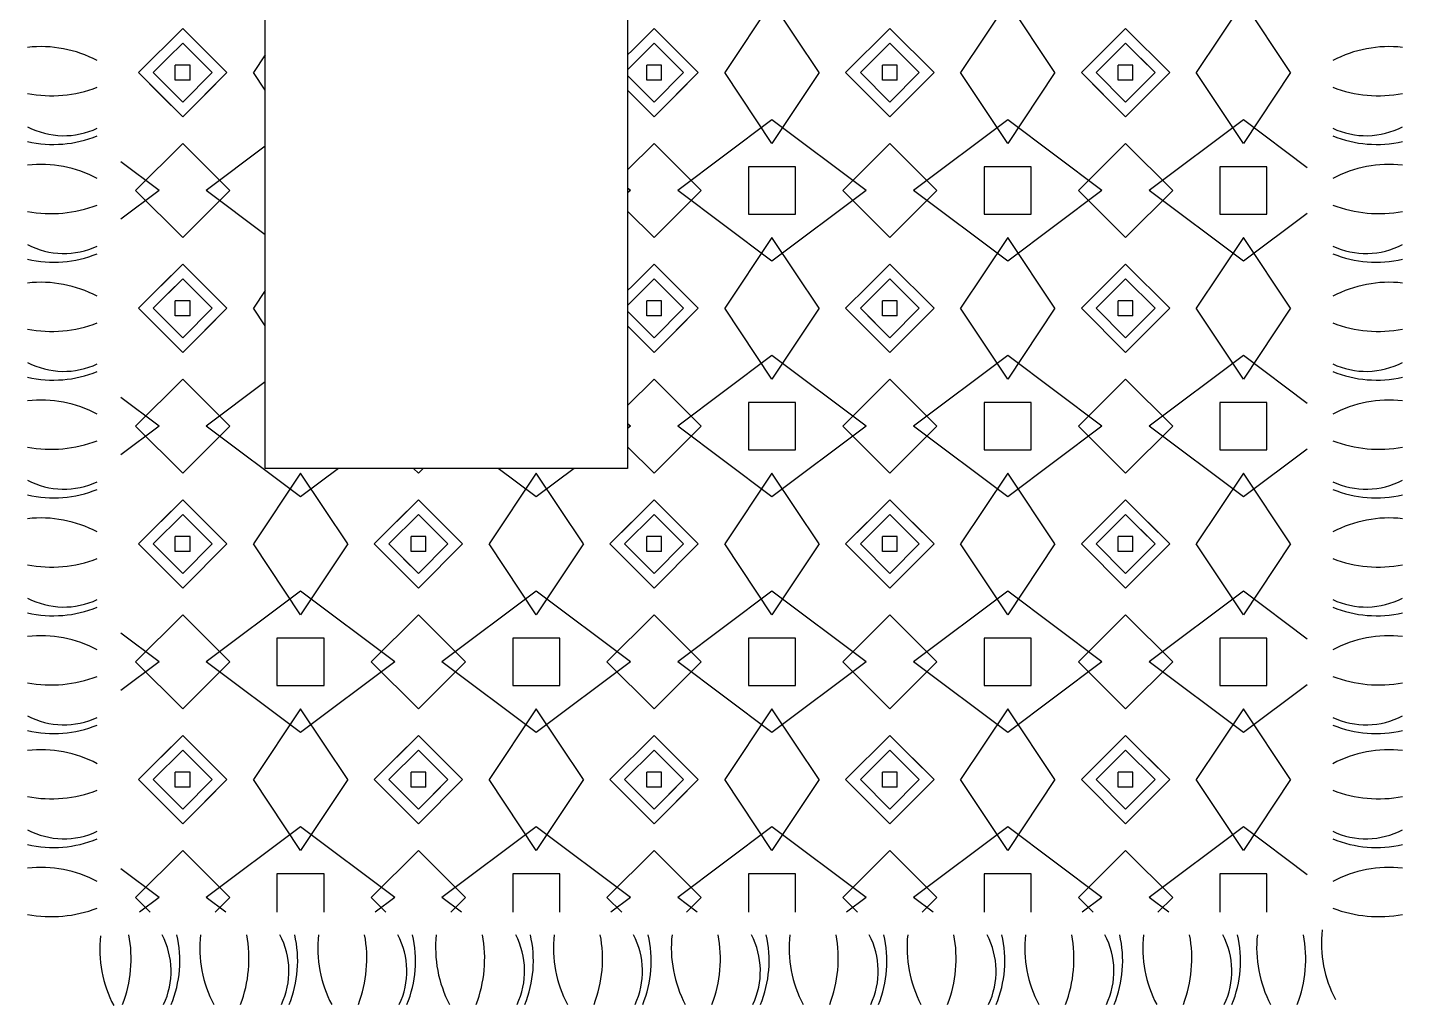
# Model space of a CAD drawing. Header units: inches. Extents: x 10.2 to 52.7, y 13.8 to 38.6.
# Drawn here: x 43.984 to 45.384, y 30.616 to 31.612 of the extents above; entities that cross this region are included whole.
import ezdxf

# ---------------------------------------------------------------- set-up
doc = ezdxf.new("R2010")
doc.units = ezdxf.units.IN
doc.header["$MEASUREMENT"] = 0
doc.layers.add('02', color=2, linetype='Continuous')

msp = doc.modelspace()

# ---------------------------------------------------------------- linework, layer by layer
at = {"layer": '02'}
for p, q in [((44.7419, 31.6383), (44.6939, 31.5663)), ((44.7899, 31.5663), (44.7419, 31.6383)), ((44.7899, 31.5663), (44.7419, 31.6383)), ((44.9819, 31.6383), (44.9339, 31.5663)), ((44.9819, 31.6383), (44.9339, 31.5663)), ((45.0299, 31.5663), (44.9819, 31.6383)), ((45.2219, 31.6383), (45.1739, 31.5663)), ((45.2219, 31.6383), (45.1739, 31.5663)), ((45.2699, 31.5663), (45.2219, 31.6383)), ((44.1419, 31.6113), (44.0969, 31.5663)), ((44.1419, 31.6113), (44.0969, 31.5663)), ((44.1869, 31.5663), (44.1419, 31.6113)), ((44.1869, 31.5663), (44.1419, 31.6113)), ((44.6219, 31.6113), (44.5994, 31.5888)), ((44.6219, 31.6113), (44.5994, 31.5888)), ((44.6669, 31.5663), (44.6219, 31.6113)), ((44.6669, 31.5663), (44.6219, 31.6113)), ((44.8619, 31.6113), (44.8169, 31.5663)), ((44.8619, 31.6113), (44.8169, 31.5663)), ((44.9069, 31.5663), (44.8619, 31.6113)), ((44.8844, 31.5888), (44.8619, 31.6113)), ((45.1019, 31.6113), (45.0569, 31.5663)), ((45.1019, 31.6113), (45.0569, 31.5663)), ((45.1469, 31.5663), (45.1019, 31.6113)), ((45.1469, 31.5663), (45.1019, 31.6113)), ((44.1419, 31.5963), (44.1269, 31.5813)), ((44.1719, 31.5663), (44.1419, 31.5963)), ((44.1719, 31.5663), (44.1419, 31.5963)), ((44.2259, 31.5843), (44.2139, 31.5663)), ((44.2259, 31.5843), (44.2139, 31.5663)), ((44.5994, 31.5888), (44.5949, 31.5843)), ((44.5994, 31.5888), (44.5949, 31.5843)), ((44.6219, 31.5963), (44.6069, 31.5813)), ((44.6219, 31.5963), (44.6069, 31.5813)), ((44.6519, 31.5663), (44.6219, 31.5963)), ((44.6519, 31.5663), (44.6219, 31.5963)), ((44.8619, 31.5963), (44.8319, 31.5663)), ((44.8619, 31.5963), (44.8469, 31.5813)), ((44.8919, 31.5663), (44.8619, 31.5963)), ((45.1019, 31.5963), (45.0719, 31.5663)), ((45.1019, 31.5963), (45.0869, 31.5813)), ((45.1319, 31.5663), (45.1019, 31.5963)), ((44.1269, 31.5813), (44.1119, 31.5663)), ((44.1269, 31.5813), (44.1119, 31.5663)), ((44.1494, 31.5738), (44.1344, 31.5738)), ((44.1344, 31.5588), (44.1344, 31.5738)), ((44.1494, 31.5588), (44.1494, 31.5738)), ((44.6069, 31.5813), (44.5949, 31.5693)), ((44.6144, 31.5588), (44.6144, 31.5738)), ((44.6294, 31.5738), (44.6144, 31.5738)), ((44.6294, 31.5588), (44.6294, 31.5738)), ((44.8469, 31.5813), (44.8319, 31.5663)), ((44.8694, 31.5738), (44.8544, 31.5738)), ((44.8544, 31.5588), (44.8544, 31.5738)), ((44.8694, 31.5588), (44.8694, 31.5738)), ((45.0869, 31.5813), (45.0719, 31.5663)), ((45.1094, 31.5738), (45.0944, 31.5738)), ((45.0944, 31.5588), (45.0944, 31.5738)), ((45.1094, 31.5588), (45.1094, 31.5738)), ((45.1319, 31.5663), (45.1169, 31.5813)), ((44.1419, 31.5213), (44.0969, 31.5663)), ((44.1194, 31.5438), (44.0969, 31.5663)), ((44.1419, 31.5363), (44.1119, 31.5663)), ((44.1419, 31.5363), (44.1119, 31.5663)), ((44.1494, 31.5588), (44.1344, 31.5588)), ((44.1719, 31.5663), (44.1419, 31.5363)), ((44.1869, 31.5663), (44.1419, 31.5213)), ((44.1869, 31.5663), (44.1644, 31.5438)), ((44.2259, 31.5483), (44.2139, 31.5663)), ((44.2259, 31.5483), (44.2139, 31.5663)), ((44.6069, 31.5513), (44.5949, 31.5633)), ((44.6294, 31.5588), (44.6144, 31.5588)), ((44.6519, 31.5663), (44.6219, 31.5363)), ((44.6519, 31.5663), (44.6219, 31.5363)), ((44.6669, 31.5663), (44.6219, 31.5213)), ((44.6669, 31.5663), (44.6444, 31.5438)), ((44.7419, 31.4943), (44.6939, 31.5663)), ((44.7899, 31.5663), (44.7419, 31.4943)), ((44.7899, 31.5663), (44.7419, 31.4943)), ((44.8394, 31.5438), (44.8169, 31.5663)), ((44.8619, 31.5213), (44.8169, 31.5663)), ((44.8619, 31.5363), (44.8319, 31.5663)), ((44.8619, 31.5363), (44.8319, 31.5663)), ((44.8694, 31.5588), (44.8544, 31.5588)), ((44.8919, 31.5663), (44.8619, 31.5363)), ((44.8919, 31.5663), (44.8619, 31.5363)), ((44.9069, 31.5663), (44.8619, 31.5213)), ((44.9069, 31.5663), (44.8844, 31.5438)), ((44.9819, 31.4943), (44.9339, 31.5663)), ((45.0299, 31.5663), (44.9819, 31.4943)), ((45.0299, 31.5663), (44.9819, 31.4943)), ((45.0794, 31.5438), (45.0569, 31.5663)), ((45.1019, 31.5213), (45.0569, 31.5663)), ((45.1019, 31.5363), (45.0719, 31.5663)), ((45.1094, 31.5588), (45.0944, 31.5588)), ((45.1319, 31.5663), (45.1019, 31.5363)), ((45.1469, 31.5663), (45.1019, 31.5213)), ((45.1319, 31.5663), (45.1019, 31.5363)), ((45.1469, 31.5663), (45.1244, 31.5438)), ((45.2219, 31.4943), (45.1739, 31.5663)), ((45.2219, 31.4943), (45.1739, 31.5663)), ((45.2699, 31.5663), (45.2219, 31.4943)), ((45.2699, 31.5663), (45.2219, 31.4943)), ((44.1419, 31.5213), (44.1194, 31.5438)), ((44.1644, 31.5438), (44.1419, 31.5213)), ((44.5994, 31.5438), (44.5949, 31.5483)), ((44.5994, 31.5438), (44.5949, 31.5483)), ((44.6219, 31.5213), (44.5994, 31.5438)), ((44.6219, 31.5213), (44.5994, 31.5438)), ((44.6219, 31.5363), (44.6069, 31.5513)), ((44.6219, 31.5363), (44.6069, 31.5513)), ((44.6444, 31.5438), (44.6219, 31.5213)), ((44.8619, 31.5213), (44.8394, 31.5438)), ((45.1019, 31.5213), (45.0794, 31.5438)), ((45.1244, 31.5438), (45.1019, 31.5213)), ((44.7419, 31.5183), (44.6459, 31.4463)), ((44.8379, 31.4463), (44.7419, 31.5183)), ((44.8379, 31.4463), (44.7419, 31.5183)), ((44.9819, 31.5183), (44.8859, 31.4463)), ((44.9819, 31.5183), (44.8859, 31.4463)), ((45.0779, 31.4463), (44.9819, 31.5183)), ((45.0779, 31.4463), (44.9819, 31.5183)), ((45.2219, 31.5183), (45.1259, 31.4463)), ((45.2219, 31.5183), (45.1259, 31.4463)), ((45.2869, 31.4695), (45.2219, 31.5183)), ((45.2869, 31.4695), (45.2219, 31.5183)), ((44.1419, 31.4943), (44.0939, 31.4463)), ((44.1899, 31.4463), (44.1419, 31.4943)), ((44.2259, 31.4913), (44.1659, 31.4463)), ((44.2259, 31.4913), (44.1659, 31.4463)), ((44.6219, 31.4943), (44.5949, 31.4673)), ((44.6699, 31.4463), (44.6219, 31.4943)), ((44.6699, 31.4463), (44.6219, 31.4943)), ((44.8619, 31.4943), (44.8139, 31.4463)), ((44.8619, 31.4943), (44.8139, 31.4463)), ((44.9099, 31.4463), (44.8619, 31.4943)), ((44.9099, 31.4463), (44.8619, 31.4943)), ((45.1019, 31.4943), (45.0539, 31.4463)), ((45.1499, 31.4463), (45.1019, 31.4943)), ((45.1499, 31.4463), (45.1019, 31.4943)), ((44.1179, 31.4463), (44.0789, 31.4755)), ((44.7179, 31.4703), (44.7179, 31.4223)), ((44.7659, 31.4703), (44.7179, 31.4703)), ((44.7659, 31.4223), (44.7659, 31.4703)), ((45.0059, 31.4703), (44.9579, 31.4703)), ((44.9579, 31.4703), (44.9579, 31.4223)), ((45.0059, 31.4223), (45.0059, 31.4703)), ((45.2459, 31.4703), (45.1979, 31.4703)), ((45.1979, 31.4703), (45.1979, 31.4223)), ((45.2459, 31.4223), (45.2459, 31.4703)), ((44.1179, 31.4463), (44.0789, 31.417)), ((44.1179, 31.4463), (44.0789, 31.417)), ((44.1179, 31.4463), (44.0789, 31.417)), ((44.1419, 31.3983), (44.0939, 31.4463)), ((44.1419, 31.3983), (44.0939, 31.4463)), ((44.1899, 31.4463), (44.1419, 31.3983)), ((44.2259, 31.4013), (44.1659, 31.4463)), ((44.2259, 31.4013), (44.1659, 31.4463)), ((44.2259, 31.4013), (44.1659, 31.4463)), ((44.2259, 31.4013), (44.1659, 31.4463)), ((44.5979, 31.4463), (44.5949, 31.4485)), ((44.5979, 31.4463), (44.5949, 31.444)), ((44.5979, 31.4463), (44.5949, 31.444)), ((44.5979, 31.4463), (44.5949, 31.444)), ((44.6699, 31.4463), (44.6219, 31.3983)), ((44.6699, 31.4463), (44.6219, 31.3983)), ((44.7419, 31.3743), (44.6459, 31.4463)), ((44.8379, 31.4463), (44.7419, 31.3743)), ((44.8619, 31.3983), (44.8139, 31.4463)), ((44.8619, 31.3983), (44.8139, 31.4463)), ((44.9099, 31.4463), (44.8619, 31.3983)), ((44.9099, 31.4463), (44.8619, 31.3983)), ((44.9819, 31.3743), (44.8859, 31.4463)), ((44.9819, 31.3743), (44.8859, 31.4463)), ((45.0779, 31.4463), (44.9819, 31.3743)), ((45.1019, 31.3983), (45.0539, 31.4463)), ((45.1019, 31.3983), (45.0539, 31.4463)), ((45.1499, 31.4463), (45.1019, 31.3983)), ((45.2219, 31.3743), (45.1259, 31.4463)), ((44.6219, 31.3983), (44.5949, 31.4253)), ((44.6219, 31.3983), (44.5949, 31.4253)), ((44.7179, 31.4223), (44.7659, 31.4223)), ((44.9579, 31.4223), (45.0059, 31.4223)), ((45.1979, 31.4223), (45.2459, 31.4223)), ((45.2869, 31.423), (45.2219, 31.3743)), ((45.2869, 31.423), (45.2219, 31.3743)), ((45.2869, 31.423), (45.2219, 31.3743)), ((44.7419, 31.3983), (44.6939, 31.3263)), ((44.7419, 31.3983), (44.6939, 31.3263)), ((44.7899, 31.3263), (44.7419, 31.3983)), ((44.7899, 31.3263), (44.7419, 31.3983)), ((44.9819, 31.3983), (44.9339, 31.3263)), ((44.9819, 31.3983), (44.9339, 31.3263)), ((45.0299, 31.3263), (44.9819, 31.3983)), ((45.0299, 31.3263), (44.9819, 31.3983)), ((45.2219, 31.3983), (45.1739, 31.3263)), ((45.2219, 31.3983), (45.1739, 31.3263)), ((45.2699, 31.3263), (45.2219, 31.3983)), ((44.1419, 31.3713), (44.0969, 31.3263)), ((44.1419, 31.3713), (44.1194, 31.3488)), ((44.1869, 31.3263), (44.1419, 31.3713)), ((44.1869, 31.3263), (44.1419, 31.3713)), ((44.6219, 31.3713), (44.5994, 31.3488)), ((44.6219, 31.3713), (44.5994, 31.3488)), ((44.6669, 31.3263), (44.6219, 31.3713)), ((44.6669, 31.3263), (44.6219, 31.3713)), ((44.8619, 31.3713), (44.8394, 31.3488)), ((44.9069, 31.3263), (44.8619, 31.3713)), ((44.9069, 31.3263), (44.8619, 31.3713)), ((45.1019, 31.3713), (45.0569, 31.3263)), ((45.1019, 31.3713), (45.0794, 31.3488)), ((45.1469, 31.3263), (45.1019, 31.3713)), ((45.1469, 31.3263), (45.1019, 31.3713)), ((44.1194, 31.3488), (44.0969, 31.3263)), ((44.1419, 31.3563), (44.1119, 31.3263)), ((44.1419, 31.3563), (44.1269, 31.3413)), ((44.1719, 31.3263), (44.1419, 31.3563)), ((44.1719, 31.3263), (44.1419, 31.3563)), ((44.5994, 31.3488), (44.5949, 31.3443)), ((44.5994, 31.3488), (44.5949, 31.3443)), ((44.6219, 31.3563), (44.6069, 31.3413)), ((44.6219, 31.3563), (44.6069, 31.3413)), ((44.6519, 31.3263), (44.6219, 31.3563)), ((44.8394, 31.3488), (44.8169, 31.3263)), ((44.8394, 31.3488), (44.8169, 31.3263)), ((44.8619, 31.3563), (44.8319, 31.3263)), ((44.8619, 31.3563), (44.8469, 31.3413)), ((44.8919, 31.3263), (44.8619, 31.3563)), ((44.8919, 31.3263), (44.8619, 31.3563)), ((45.0794, 31.3488), (45.0569, 31.3263)), ((45.1019, 31.3563), (45.0719, 31.3263)), ((45.1019, 31.3563), (45.0869, 31.3413)), ((45.1319, 31.3263), (45.1019, 31.3563)), ((45.1319, 31.3263), (45.1019, 31.3563)), ((44.1269, 31.3413), (44.1119, 31.3263)), ((44.1494, 31.3338), (44.1344, 31.3338)), ((44.1344, 31.3188), (44.1344, 31.3338)), ((44.1494, 31.3188), (44.1494, 31.3338)), ((44.2259, 31.3443), (44.2139, 31.3263)), ((44.2259, 31.3443), (44.2139, 31.3263)), ((44.6069, 31.3413), (44.5949, 31.3293)), ((44.6069, 31.3413), (44.5949, 31.3293)), ((44.6144, 31.3188), (44.6144, 31.3338)), ((44.6294, 31.3338), (44.6144, 31.3338)), ((44.6294, 31.3188), (44.6294, 31.3338)), ((44.6519, 31.3263), (44.6369, 31.3413)), ((44.8544, 31.3188), (44.8544, 31.3338)), ((44.8694, 31.3338), (44.8544, 31.3338)), ((44.8694, 31.3188), (44.8694, 31.3338)), ((45.0869, 31.3413), (45.0719, 31.3263)), ((45.1094, 31.3338), (45.0944, 31.3338)), ((45.0944, 31.3188), (45.0944, 31.3338)), ((45.1094, 31.3188), (45.1094, 31.3338)), ((44.1419, 31.2813), (44.0969, 31.3263)), ((44.1419, 31.2813), (44.0969, 31.3263)), ((44.1419, 31.2963), (44.1119, 31.3263)), ((44.1419, 31.2963), (44.1119, 31.3263)), ((44.1494, 31.3188), (44.1344, 31.3188)), ((44.1719, 31.3263), (44.1419, 31.2963)), ((44.1869, 31.3263), (44.1419, 31.2813)), ((44.1719, 31.3263), (44.1419, 31.2963)), ((44.1869, 31.3263), (44.1644, 31.3038)), ((44.2259, 31.3083), (44.2139, 31.3263)), ((44.2259, 31.3083), (44.2139, 31.3263)), ((44.6069, 31.3113), (44.5949, 31.3233)), ((44.6069, 31.3113), (44.5949, 31.3233)), ((44.6294, 31.3188), (44.6144, 31.3188)), ((44.6519, 31.3263), (44.6219, 31.2963)), ((44.6519, 31.3263), (44.6219, 31.2963)), ((44.6669, 31.3263), (44.6219, 31.2813)), ((44.6669, 31.3263), (44.6444, 31.3038)), ((44.7419, 31.2543), (44.6939, 31.3263)), ((44.7419, 31.2543), (44.6939, 31.3263)), ((44.7899, 31.3263), (44.7419, 31.2543)), ((44.7899, 31.3263), (44.7419, 31.2543)), ((44.8619, 31.2813), (44.8169, 31.3263)), ((44.8619, 31.2813), (44.8169, 31.3263)), ((44.8619, 31.2963), (44.8319, 31.3263)), ((44.8469, 31.3113), (44.8319, 31.3263)), ((44.8694, 31.3188), (44.8544, 31.3188)), ((44.8919, 31.3263), (44.8619, 31.2963)), ((44.8919, 31.3263), (44.8619, 31.2963)), ((44.9069, 31.3263), (44.8619, 31.2813)), ((44.9069, 31.3263), (44.8844, 31.3038)), ((44.9819, 31.2543), (44.9339, 31.3263)), ((44.9819, 31.2543), (44.9339, 31.3263)), ((45.0299, 31.3263), (44.9819, 31.2543)), ((45.0299, 31.3263), (44.9819, 31.2543)), ((45.1019, 31.2813), (45.0569, 31.3263)), ((45.1019, 31.2813), (45.0569, 31.3263)), ((45.1019, 31.2963), (45.0719, 31.3263)), ((45.1019, 31.2963), (45.0719, 31.3263)), ((45.1094, 31.3188), (45.0944, 31.3188)), ((45.1319, 31.3263), (45.1019, 31.2963)), ((45.1319, 31.3263), (45.1019, 31.2963)), ((45.1469, 31.3263), (45.1019, 31.2813)), ((45.1469, 31.3263), (45.1244, 31.3038)), ((45.2219, 31.2543), (45.1739, 31.3263)), ((45.2219, 31.2543), (45.1739, 31.3263)), ((45.2699, 31.3263), (45.2219, 31.2543)), ((45.2699, 31.3263), (45.2219, 31.2543)), ((44.5994, 31.3038), (44.5949, 31.3083)), ((44.6219, 31.2963), (44.6069, 31.3113)), ((44.6219, 31.2963), (44.6069, 31.3113)), ((44.8619, 31.2963), (44.8469, 31.3113)), ((44.1644, 31.3038), (44.1419, 31.2813)), ((44.6219, 31.2813), (44.5994, 31.3038)), ((44.6219, 31.2813), (44.5994, 31.3038)), ((44.6444, 31.3038), (44.6219, 31.2813)), ((44.8844, 31.3038), (44.8619, 31.2813)), ((45.1244, 31.3038), (45.1019, 31.2813)), ((44.7419, 31.2783), (44.6459, 31.2063)), ((44.8379, 31.2063), (44.7419, 31.2783)), ((44.8379, 31.2063), (44.7419, 31.2783)), ((44.9819, 31.2783), (44.8859, 31.2063)), ((44.9819, 31.2783), (44.8859, 31.2063)), ((45.0779, 31.2063), (44.9819, 31.2783)), ((45.0779, 31.2063), (44.9819, 31.2783)), ((45.2219, 31.2783), (45.1259, 31.2063)), ((45.2869, 31.2295), (45.2219, 31.2783)), ((44.1419, 31.2543), (44.0939, 31.2063)), ((44.1419, 31.2543), (44.0939, 31.2063)), ((44.1899, 31.2063), (44.1419, 31.2543)), ((44.1899, 31.2063), (44.1419, 31.2543)), ((44.2259, 31.2513), (44.1659, 31.2063)), ((44.2259, 31.2513), (44.1659, 31.2063)), ((44.6219, 31.2543), (44.5949, 31.2273)), ((44.6219, 31.2543), (44.5949, 31.2273)), ((44.6699, 31.2063), (44.6219, 31.2543)), ((44.6699, 31.2063), (44.6219, 31.2543)), ((44.8619, 31.2543), (44.8139, 31.2063)), ((44.8619, 31.2543), (44.8139, 31.2063)), ((44.9099, 31.2063), (44.8619, 31.2543)), ((45.1019, 31.2543), (45.0539, 31.2063)), ((45.1019, 31.2543), (45.0539, 31.2063)), ((45.1499, 31.2063), (45.1019, 31.2543)), ((45.1499, 31.2063), (45.1019, 31.2543)), ((44.1179, 31.2063), (44.0789, 31.2355)), ((44.1179, 31.2063), (44.0789, 31.2355)), ((44.7179, 31.2303), (44.7179, 31.1823)), ((44.7659, 31.2303), (44.7179, 31.2303)), ((44.7659, 31.1823), (44.7659, 31.2303)), ((45.0059, 31.2303), (44.9579, 31.2303)), ((44.9579, 31.2303), (44.9579, 31.1823)), ((45.0059, 31.1823), (45.0059, 31.2303)), ((45.1979, 31.2303), (45.1979, 31.1823)), ((45.2459, 31.2303), (45.1979, 31.2303)), ((45.2459, 31.1823), (45.2459, 31.2303)), ((44.1179, 31.2063), (44.0789, 31.177)), ((44.1179, 31.2063), (44.0789, 31.177)), ((44.1419, 31.1583), (44.0939, 31.2063)), ((44.1419, 31.1583), (44.0939, 31.2063)), ((44.1899, 31.2063), (44.1419, 31.1583)), ((44.1899, 31.2063), (44.1419, 31.1583)), ((44.2619, 31.1343), (44.1659, 31.2063)), ((44.2619, 31.1343), (44.1659, 31.2063)), ((44.5979, 31.2063), (44.5949, 31.2085)), ((44.5979, 31.2063), (44.5949, 31.204)), ((44.5979, 31.2063), (44.5949, 31.204)), ((44.6699, 31.2063), (44.6219, 31.1583)), ((44.7419, 31.1343), (44.6459, 31.2063)), ((44.7419, 31.1343), (44.6459, 31.2063)), ((44.8379, 31.2063), (44.7419, 31.1343)), ((44.8619, 31.1583), (44.8139, 31.2063)), ((44.9099, 31.2063), (44.8619, 31.1583)), ((44.9099, 31.2063), (44.8619, 31.1583)), ((44.9819, 31.1343), (44.8859, 31.2063)), ((44.9819, 31.1343), (44.8859, 31.2063)), ((45.0779, 31.2063), (44.9819, 31.1343)), ((45.1019, 31.1583), (45.0539, 31.2063)), ((45.1019, 31.1583), (45.0539, 31.2063)), ((45.1499, 31.2063), (45.1019, 31.1583)), ((45.1499, 31.2063), (45.1019, 31.1583)), ((45.2219, 31.1343), (45.1259, 31.2063)), ((44.6219, 31.1583), (44.5949, 31.1853)), ((44.6219, 31.1583), (44.5949, 31.1853)), ((44.7179, 31.1823), (44.7659, 31.1823)), ((44.9579, 31.1823), (45.0059, 31.1823)), ((45.1979, 31.1823), (45.2459, 31.1823)), ((45.2869, 31.183), (45.2219, 31.1343)), ((45.2869, 31.183), (45.2219, 31.1343)), ((44.2619, 31.1583), (44.2139, 31.0863)), ((44.2619, 31.1583), (44.2139, 31.0863)), ((44.3006, 31.1633), (44.2619, 31.1343)), ((44.3006, 31.1633), (44.2619, 31.1343)), ((44.3099, 31.0863), (44.2619, 31.1583)), ((44.3819, 31.1583), (44.3769, 31.1633)), ((44.3819, 31.1583), (44.3769, 31.1633)), ((44.3869, 31.1633), (44.3819, 31.1583)), ((44.3869, 31.1633), (44.3819, 31.1583)), ((44.5019, 31.1583), (44.4539, 31.0863)), ((44.5019, 31.1343), (44.4632, 31.1633)), ((44.5019, 31.1343), (44.4632, 31.1633)), ((44.5406, 31.1633), (44.5019, 31.1343)), ((44.5499, 31.0863), (44.5019, 31.1583)), ((44.5499, 31.0863), (44.5019, 31.1583)), ((44.7419, 31.1583), (44.6939, 31.0863)), ((44.7419, 31.1583), (44.6939, 31.0863)), ((44.7899, 31.0863), (44.7419, 31.1583)), ((44.7899, 31.0863), (44.7419, 31.1583)), ((44.9819, 31.1583), (44.9339, 31.0863)), ((44.9819, 31.1583), (44.9339, 31.0863)), ((45.0299, 31.0863), (44.9819, 31.1583)), ((45.0299, 31.0863), (44.9819, 31.1583)), ((45.2219, 31.1583), (45.1739, 31.0863)), ((45.2219, 31.1583), (45.1739, 31.0863)), ((45.2699, 31.0863), (45.2219, 31.1583)), ((45.2699, 31.0863), (45.2219, 31.1583)), ((44.1419, 31.1313), (44.0969, 31.0863)), ((44.1419, 31.1313), (44.1194, 31.1088)), ((44.1869, 31.0863), (44.1419, 31.1313)), ((44.1644, 31.1088), (44.1419, 31.1313)), ((44.3819, 31.1313), (44.3369, 31.0863)), ((44.3819, 31.1313), (44.3594, 31.1088)), ((44.4269, 31.0863), (44.3819, 31.1313)), ((44.4044, 31.1088), (44.3819, 31.1313)), ((44.6219, 31.1313), (44.5769, 31.0863)), ((44.6219, 31.1313), (44.5994, 31.1088)), ((44.6669, 31.0863), (44.6219, 31.1313)), ((44.6444, 31.1088), (44.6219, 31.1313)), ((44.8619, 31.1313), (44.8169, 31.0863)), ((44.8619, 31.1313), (44.8394, 31.1088)), ((44.8844, 31.1088), (44.8619, 31.1313)), ((44.9069, 31.0863), (44.8619, 31.1313)), ((45.1019, 31.1313), (45.0569, 31.0863)), ((45.1019, 31.1313), (45.0794, 31.1088)), ((45.1244, 31.1088), (45.1019, 31.1313)), ((45.1469, 31.0863), (45.1019, 31.1313)), ((44.1194, 31.1088), (44.0969, 31.0863)), ((44.1419, 31.1163), (44.1119, 31.0863)), ((44.1419, 31.1163), (44.1119, 31.0863)), ((44.1719, 31.0863), (44.1419, 31.1163)), ((44.1869, 31.0863), (44.1644, 31.1088)), ((44.3594, 31.1088), (44.3369, 31.0863)), ((44.3819, 31.1163), (44.3519, 31.0863)), ((44.3819, 31.1163), (44.3519, 31.0863)), ((44.4119, 31.0863), (44.3819, 31.1163)), ((44.3969, 31.1013), (44.3819, 31.1163)), ((44.4269, 31.0863), (44.4044, 31.1088)), ((44.5994, 31.1088), (44.5769, 31.0863)), ((44.6219, 31.1163), (44.5919, 31.0863)), ((44.6219, 31.1163), (44.5919, 31.0863)), ((44.6519, 31.0863), (44.6219, 31.1163)), ((44.6369, 31.1013), (44.6219, 31.1163)), ((44.6669, 31.0863), (44.6444, 31.1088)), ((44.8394, 31.1088), (44.8169, 31.0863)), ((44.8619, 31.1163), (44.8319, 31.0863)), ((44.8619, 31.1163), (44.8319, 31.0863)), ((44.8919, 31.0863), (44.8619, 31.1163)), ((44.8769, 31.1013), (44.8619, 31.1163)), ((44.9069, 31.0863), (44.8844, 31.1088)), ((45.0794, 31.1088), (45.0569, 31.0863)), ((45.1019, 31.1163), (45.0719, 31.0863)), ((45.1319, 31.0863), (45.1019, 31.1163)), ((45.1169, 31.1013), (45.1019, 31.1163)), ((45.1469, 31.0863), (45.1244, 31.1088)), ((44.1719, 31.0863), (44.1569, 31.1013)), ((44.4119, 31.0863), (44.3969, 31.1013)), ((44.6519, 31.0863), (44.6369, 31.1013)), ((44.8919, 31.0863), (44.8769, 31.1013)), ((45.0869, 31.1013), (45.0719, 31.0863)), ((45.1319, 31.0863), (45.1169, 31.1013)), ((44.1419, 31.0413), (44.0969, 31.0863)), ((44.1419, 31.0413), (44.0969, 31.0863)), ((44.1419, 31.0563), (44.1119, 31.0863)), ((44.1494, 31.0938), (44.1344, 31.0938)), ((44.1344, 31.0788), (44.1344, 31.0938)), ((44.1719, 31.0863), (44.1419, 31.0563)), ((44.1869, 31.0863), (44.1419, 31.0413)), ((44.1869, 31.0863), (44.1419, 31.0413)), ((44.1494, 31.0788), (44.1494, 31.0938)), ((44.2619, 31.0143), (44.2139, 31.0863)), ((44.2619, 31.0143), (44.2139, 31.0863)), ((44.3099, 31.0863), (44.2619, 31.0143)), ((44.3099, 31.0863), (44.2619, 31.0143)), ((44.3819, 31.0413), (44.3369, 31.0863)), ((44.3819, 31.0413), (44.3369, 31.0863)), ((44.3819, 31.0563), (44.3519, 31.0863)), ((44.3894, 31.0938), (44.3744, 31.0938)), ((44.3744, 31.0788), (44.3744, 31.0938)), ((44.4119, 31.0863), (44.3819, 31.0563)), ((44.4269, 31.0863), (44.3819, 31.0413)), ((44.4119, 31.0863), (44.3819, 31.0563)), ((44.4269, 31.0863), (44.3819, 31.0413)), ((44.3894, 31.0788), (44.3894, 31.0938)), ((44.5019, 31.0143), (44.4539, 31.0863)), ((44.5019, 31.0143), (44.4539, 31.0863)), ((44.5499, 31.0863), (44.5019, 31.0143)), ((44.5499, 31.0863), (44.5019, 31.0143)), ((44.6219, 31.0413), (44.5769, 31.0863)), ((44.6219, 31.0413), (44.5769, 31.0863)), ((44.6219, 31.0563), (44.5919, 31.0863)), ((44.6219, 31.0563), (44.5919, 31.0863)), ((44.6294, 31.0938), (44.6144, 31.0938)), ((44.6144, 31.0788), (44.6144, 31.0938)), ((44.6519, 31.0863), (44.6219, 31.0563)), ((44.6669, 31.0863), (44.6219, 31.0413)), ((44.6519, 31.0863), (44.6219, 31.0563)), ((44.6669, 31.0863), (44.6219, 31.0413)), ((44.6294, 31.0788), (44.6294, 31.0938)), ((44.7419, 31.0143), (44.6939, 31.0863)), ((44.7419, 31.0143), (44.6939, 31.0863)), ((44.7899, 31.0863), (44.7419, 31.0143)), ((44.7899, 31.0863), (44.7419, 31.0143)), ((44.8619, 31.0413), (44.8169, 31.0863)), ((44.8619, 31.0413), (44.8169, 31.0863)), ((44.8619, 31.0563), (44.8319, 31.0863)), ((44.8619, 31.0563), (44.8319, 31.0863)), ((44.8544, 31.0788), (44.8544, 31.0938)), ((44.8694, 31.0938), (44.8544, 31.0938)), ((44.8919, 31.0863), (44.8619, 31.0563)), ((44.9069, 31.0863), (44.8619, 31.0413)), ((44.9069, 31.0863), (44.8619, 31.0413)), ((44.8694, 31.0788), (44.8694, 31.0938)), ((44.9819, 31.0143), (44.9339, 31.0863)), ((44.9819, 31.0143), (44.9339, 31.0863)), ((45.0299, 31.0863), (44.9819, 31.0143)), ((45.0299, 31.0863), (44.9819, 31.0143)), ((45.1019, 31.0413), (45.0569, 31.0863)), ((45.1019, 31.0563), (45.0719, 31.0863)), ((45.1019, 31.0563), (45.0719, 31.0863)), ((45.0944, 31.0788), (45.0944, 31.0938)), ((45.1094, 31.0938), (45.0944, 31.0938)), ((45.1469, 31.0863), (45.1019, 31.0413)), ((45.1319, 31.0863), (45.1019, 31.0563)), ((45.1469, 31.0863), (45.1019, 31.0413)), ((45.1094, 31.0788), (45.1094, 31.0938)), ((45.2219, 31.0143), (45.1739, 31.0863)), ((45.2219, 31.0143), (45.1739, 31.0863)), ((45.2699, 31.0863), (45.2219, 31.0143)), ((45.2699, 31.0863), (45.2219, 31.0143)), ((44.1494, 31.0788), (44.1344, 31.0788)), ((44.1569, 31.0713), (44.1419, 31.0563)), ((44.3819, 31.0563), (44.3669, 31.0713)), ((44.3894, 31.0788), (44.3744, 31.0788)), ((44.6294, 31.0788), (44.6144, 31.0788)), ((44.8694, 31.0788), (44.8544, 31.0788)), ((44.8769, 31.0713), (44.8619, 31.0563)), ((45.1094, 31.0788), (45.0944, 31.0788)), ((45.1019, 31.0413), (45.0794, 31.0638)), ((44.2619, 31.0383), (44.1659, 30.9663)), ((44.3579, 30.9663), (44.2619, 31.0383)), ((44.3579, 30.9663), (44.2619, 31.0383)), ((44.5019, 31.0383), (44.4059, 30.9663)), ((44.5979, 30.9663), (44.5019, 31.0383)), ((44.5979, 30.9663), (44.5019, 31.0383)), ((44.7419, 31.0383), (44.6459, 30.9663)), ((44.7419, 31.0383), (44.6459, 30.9663)), ((44.8379, 30.9663), (44.7419, 31.0383)), ((44.8379, 30.9663), (44.7419, 31.0383)), ((44.9819, 31.0383), (44.8859, 30.9663)), ((44.9819, 31.0383), (44.8859, 30.9663)), ((45.0779, 30.9663), (44.9819, 31.0383)), ((45.0779, 30.9663), (44.9819, 31.0383)), ((45.2219, 31.0383), (45.1259, 30.9663)), ((45.2869, 30.9895), (45.2219, 31.0383)), ((45.2869, 30.9895), (45.2219, 31.0383)), ((44.1419, 31.0143), (44.0939, 30.9663)), ((44.1419, 31.0143), (44.0939, 30.9663)), ((44.1899, 30.9663), (44.1419, 31.0143)), ((44.1899, 30.9663), (44.1419, 31.0143)), ((44.3819, 31.0143), (44.3339, 30.9663)), ((44.3819, 31.0143), (44.3339, 30.9663)), ((44.4299, 30.9663), (44.3819, 31.0143)), ((44.4299, 30.9663), (44.3819, 31.0143)), ((44.6219, 31.0143), (44.5739, 30.9663)), ((44.6699, 30.9663), (44.6219, 31.0143)), ((44.6699, 30.9663), (44.6219, 31.0143)), ((44.8619, 31.0143), (44.8139, 30.9663)), ((44.9099, 30.9663), (44.8619, 31.0143)), ((44.9099, 30.9663), (44.8619, 31.0143)), ((45.1019, 31.0143), (45.0539, 30.9663)), ((45.1499, 30.9663), (45.1019, 31.0143)), ((45.1499, 30.9663), (45.1019, 31.0143)), ((44.1179, 30.9663), (44.0789, 30.9955)), ((44.2859, 30.9903), (44.2379, 30.9903)), ((44.2379, 30.9903), (44.2379, 30.9423)), ((44.2859, 30.9423), (44.2859, 30.9903)), ((44.5259, 30.9903), (44.4779, 30.9903)), ((44.4779, 30.9903), (44.4779, 30.9423)), ((44.5259, 30.9423), (44.5259, 30.9903)), ((44.7659, 30.9903), (44.7179, 30.9903)), ((44.7179, 30.9903), (44.7179, 30.9423)), ((44.7659, 30.9423), (44.7659, 30.9903)), ((45.0059, 30.9903), (44.9579, 30.9903)), ((44.9579, 30.9903), (44.9579, 30.9423)), ((45.0059, 30.9423), (45.0059, 30.9903)), ((45.1979, 30.9903), (45.1979, 30.9423)), ((45.2459, 30.9903), (45.1979, 30.9903)), ((45.2459, 30.9423), (45.2459, 30.9903)), ((44.1179, 30.9663), (44.0789, 30.937)), ((44.1179, 30.9663), (44.0789, 30.937)), ((44.1419, 30.9183), (44.0939, 30.9663)), ((44.1419, 30.9183), (44.0939, 30.9663)), ((44.1899, 30.9663), (44.1419, 30.9183)), ((44.1899, 30.9663), (44.1419, 30.9183)), ((44.2619, 30.8943), (44.1659, 30.9663)), ((44.2619, 30.8943), (44.1659, 30.9663)), ((44.3579, 30.9663), (44.2619, 30.8943)), ((44.3579, 30.9663), (44.2619, 30.8943)), ((44.3819, 30.9183), (44.3339, 30.9663)), ((44.4299, 30.9663), (44.3819, 30.9183)), ((44.4299, 30.9663), (44.3819, 30.9183)), ((44.5019, 30.8943), (44.4059, 30.9663)), ((44.5019, 30.8943), (44.4059, 30.9663)), ((44.5979, 30.9663), (44.5019, 30.8943)), ((44.6219, 30.9183), (44.5739, 30.9663)), ((44.6219, 30.9183), (44.5739, 30.9663)), ((44.6699, 30.9663), (44.6219, 30.9183)), ((44.6699, 30.9663), (44.6219, 30.9183)), ((44.7419, 30.8943), (44.6459, 30.9663)), ((44.8379, 30.9663), (44.7419, 30.8943)), ((44.8379, 30.9663), (44.7419, 30.8943)), ((44.8619, 30.9183), (44.8139, 30.9663)), ((44.8619, 30.9183), (44.8139, 30.9663)), ((44.9099, 30.9663), (44.8619, 30.9183)), ((44.9099, 30.9663), (44.8619, 30.9183)), ((44.9819, 30.8943), (44.8859, 30.9663)), ((44.9819, 30.8943), (44.8859, 30.9663)), ((45.0779, 30.9663), (44.9819, 30.8943)), ((45.1019, 30.9183), (45.0539, 30.9663)), ((45.1019, 30.9183), (45.0539, 30.9663)), ((45.1499, 30.9663), (45.1019, 30.9183)), ((45.2219, 30.8943), (45.1259, 30.9663)), ((44.2379, 30.9423), (44.2859, 30.9423)), ((44.4779, 30.9423), (44.5259, 30.9423)), ((44.7179, 30.9423), (44.7659, 30.9423)), ((44.9579, 30.9423), (45.0059, 30.9423)), ((45.1979, 30.9423), (45.2459, 30.9423)), ((45.2869, 30.943), (45.2219, 30.8943)), ((45.2869, 30.943), (45.2219, 30.8943)), ((44.2619, 30.9183), (44.2139, 30.8463)), ((44.2619, 30.9183), (44.2139, 30.8463)), ((44.3099, 30.8463), (44.2619, 30.9183)), ((44.3099, 30.8463), (44.2619, 30.9183)), ((44.5019, 30.9183), (44.4539, 30.8463)), ((44.5499, 30.8463), (44.5019, 30.9183)), ((44.5499, 30.8463), (44.5019, 30.9183)), ((44.7419, 30.9183), (44.6939, 30.8463)), ((44.7899, 30.8463), (44.7419, 30.9183)), ((44.7899, 30.8463), (44.7419, 30.9183)), ((44.9819, 30.9183), (44.9339, 30.8463)), ((44.9819, 30.9183), (44.9339, 30.8463)), ((45.0299, 30.8463), (44.9819, 30.9183)), ((45.0299, 30.8463), (44.9819, 30.9183)), ((45.2219, 30.9183), (45.1739, 30.8463)), ((45.2219, 30.9183), (45.1739, 30.8463)), ((45.2699, 30.8463), (45.2219, 30.9183)), ((44.1419, 30.8913), (44.0969, 30.8463)), ((44.1419, 30.8913), (44.1194, 30.8688)), ((44.1869, 30.8463), (44.1419, 30.8913)), ((44.1644, 30.8688), (44.1419, 30.8913)), ((44.3819, 30.8913), (44.3369, 30.8463)), ((44.3819, 30.8913), (44.3594, 30.8688)), ((44.4044, 30.8688), (44.3819, 30.8913)), ((44.4269, 30.8463), (44.3819, 30.8913)), ((44.6219, 30.8913), (44.5769, 30.8463)), ((44.6219, 30.8913), (44.5769, 30.8463)), ((44.6444, 30.8688), (44.6219, 30.8913)), ((44.6669, 30.8463), (44.6219, 30.8913)), ((44.8619, 30.8913), (44.8169, 30.8463)), ((44.8619, 30.8913), (44.8169, 30.8463)), ((44.9069, 30.8463), (44.8619, 30.8913)), ((44.8844, 30.8688), (44.8619, 30.8913)), ((45.1019, 30.8913), (45.0569, 30.8463)), ((45.1019, 30.8913), (45.0569, 30.8463)), ((45.1469, 30.8463), (45.1019, 30.8913)), ((45.1244, 30.8688), (45.1019, 30.8913)), ((44.1419, 30.8763), (44.1119, 30.8463)), ((44.1419, 30.8763), (44.1119, 30.8463)), ((44.1719, 30.8463), (44.1419, 30.8763)), ((44.1719, 30.8463), (44.1419, 30.8763)), ((44.3819, 30.8763), (44.3519, 30.8463)), ((44.4119, 30.8463), (44.3819, 30.8763)), ((44.4119, 30.8463), (44.3819, 30.8763)), ((44.6219, 30.8763), (44.5919, 30.8463)), ((44.6219, 30.8763), (44.5919, 30.8463)), ((44.6519, 30.8463), (44.6219, 30.8763)), ((44.6369, 30.8613), (44.6219, 30.8763)), ((44.8619, 30.8763), (44.8319, 30.8463)), ((44.8619, 30.8763), (44.8319, 30.8463)), ((44.8919, 30.8463), (44.8619, 30.8763)), ((44.8919, 30.8463), (44.8619, 30.8763)), ((45.1019, 30.8763), (45.0719, 30.8463)), ((45.1019, 30.8763), (45.0719, 30.8463)), ((45.1319, 30.8463), (45.1019, 30.8763)), ((45.1319, 30.8463), (45.1019, 30.8763)), ((44.1869, 30.8463), (44.1644, 30.8688)), ((44.3669, 30.8613), (44.3519, 30.8463)), ((44.4269, 30.8463), (44.4044, 30.8688)), ((44.6519, 30.8463), (44.6369, 30.8613)), ((44.6669, 30.8463), (44.6444, 30.8688)), ((44.9069, 30.8463), (44.8844, 30.8688)), ((45.1469, 30.8463), (45.1244, 30.8688)), ((44.1419, 30.8013), (44.0969, 30.8463)), ((44.1419, 30.8013), (44.0969, 30.8463)), ((44.1419, 30.8163), (44.1119, 30.8463)), ((44.1419, 30.8163), (44.1119, 30.8463)), ((44.1494, 30.8538), (44.1344, 30.8538)), ((44.1344, 30.8388), (44.1344, 30.8538)), ((44.1719, 30.8463), (44.1419, 30.8163)), ((44.1719, 30.8463), (44.1419, 30.8163)), ((44.1869, 30.8463), (44.1419, 30.8013)), ((44.1494, 30.8388), (44.1494, 30.8538)), ((44.1869, 30.8463), (44.1644, 30.8238)), ((44.2619, 30.7743), (44.2139, 30.8463)), ((44.2619, 30.7743), (44.2139, 30.8463)), ((44.3099, 30.8463), (44.2619, 30.7743)), ((44.3099, 30.8463), (44.2619, 30.7743)), ((44.3819, 30.8013), (44.3369, 30.8463)), ((44.3819, 30.8013), (44.3369, 30.8463)), ((44.3819, 30.8163), (44.3519, 30.8463)), ((44.3819, 30.8163), (44.3519, 30.8463)), ((44.3894, 30.8538), (44.3744, 30.8538)), ((44.3744, 30.8388), (44.3744, 30.8538)), ((44.4119, 30.8463), (44.3819, 30.8163)), ((44.4269, 30.8463), (44.3819, 30.8013)), ((44.3894, 30.8388), (44.3894, 30.8538)), ((44.4119, 30.8463), (44.3969, 30.8313)), ((44.5019, 30.7743), (44.4539, 30.8463)), ((44.5019, 30.7743), (44.4539, 30.8463)), ((44.5499, 30.8463), (44.5019, 30.7743)), ((44.5499, 30.8463), (44.5019, 30.7743)), ((44.6219, 30.8013), (44.5769, 30.8463)), ((44.6219, 30.8163), (44.5919, 30.8463)), ((44.6219, 30.8163), (44.5919, 30.8463)), ((44.6294, 30.8538), (44.6144, 30.8538)), ((44.6144, 30.8388), (44.6144, 30.8538)), ((44.6519, 30.8463), (44.6219, 30.8163)), ((44.6669, 30.8463), (44.6219, 30.8013)), ((44.6294, 30.8388), (44.6294, 30.8538)), ((44.6519, 30.8463), (44.6369, 30.8313)), ((44.6669, 30.8463), (44.6444, 30.8238)), ((44.7419, 30.7743), (44.6939, 30.8463)), ((44.7419, 30.7743), (44.6939, 30.8463)), ((44.7899, 30.8463), (44.7419, 30.7743)), ((44.7899, 30.8463), (44.7419, 30.7743)), ((44.8619, 30.8013), (44.8169, 30.8463)), ((44.8394, 30.8238), (44.8169, 30.8463)), ((44.8619, 30.8163), (44.8319, 30.8463)), ((44.8619, 30.8163), (44.8319, 30.8463)), ((44.8694, 30.8538), (44.8544, 30.8538)), ((44.8544, 30.8388), (44.8544, 30.8538)), ((44.8919, 30.8463), (44.8619, 30.8163)), ((44.8919, 30.8463), (44.8619, 30.8163)), ((44.9069, 30.8463), (44.8619, 30.8013)), ((44.8694, 30.8388), (44.8694, 30.8538)), ((44.9069, 30.8463), (44.8844, 30.8238)), ((44.9819, 30.7743), (44.9339, 30.8463)), ((44.9819, 30.7743), (44.9339, 30.8463)), ((45.0299, 30.8463), (44.9819, 30.7743)), ((45.0299, 30.8463), (44.9819, 30.7743)), ((45.1019, 30.8013), (45.0569, 30.8463)), ((45.1019, 30.8013), (45.0569, 30.8463)), ((45.1019, 30.8163), (45.0719, 30.8463)), ((45.1094, 30.8538), (45.0944, 30.8538)), ((45.0944, 30.8388), (45.0944, 30.8538)), ((45.1319, 30.8463), (45.1019, 30.8163)), ((45.1319, 30.8463), (45.1019, 30.8163)), ((45.1469, 30.8463), (45.1019, 30.8013)), ((45.1094, 30.8388), (45.1094, 30.8538)), ((45.1469, 30.8463), (45.1244, 30.8238)), ((45.2219, 30.7743), (45.1739, 30.8463)), ((45.2219, 30.7743), (45.1739, 30.8463)), ((45.2699, 30.8463), (45.2219, 30.7743)), ((45.2699, 30.8463), (45.2219, 30.7743)), ((44.1494, 30.8388), (44.1344, 30.8388)), ((44.3894, 30.8388), (44.3744, 30.8388)), ((44.3969, 30.8313), (44.3819, 30.8163)), ((44.6294, 30.8388), (44.6144, 30.8388)), ((44.6369, 30.8313), (44.6219, 30.8163)), ((44.8694, 30.8388), (44.8544, 30.8388)), ((45.1019, 30.8163), (45.0869, 30.8313)), ((45.1094, 30.8388), (45.0944, 30.8388)), ((44.1644, 30.8238), (44.1419, 30.8013)), ((44.4044, 30.8238), (44.3819, 30.8013)), ((44.6219, 30.8013), (44.5994, 30.8238)), ((44.6444, 30.8238), (44.6219, 30.8013)), ((44.8844, 30.8238), (44.8619, 30.8013)), ((45.1244, 30.8238), (45.1019, 30.8013)), ((44.2619, 30.7983), (44.1659, 30.7263)), ((44.3579, 30.7263), (44.2619, 30.7983)), ((44.3579, 30.7263), (44.2619, 30.7983)), ((44.5019, 30.7983), (44.4059, 30.7263)), ((44.5979, 30.7263), (44.5019, 30.7983)), ((44.5979, 30.7263), (44.5019, 30.7983)), ((44.7419, 30.7983), (44.6459, 30.7263)), ((44.7419, 30.7983), (44.6459, 30.7263)), ((44.8379, 30.7263), (44.7419, 30.7983)), ((44.8379, 30.7263), (44.7419, 30.7983)), ((44.9819, 30.7983), (44.8859, 30.7263)), ((44.9819, 30.7983), (44.8859, 30.7263)), ((45.0779, 30.7263), (44.9819, 30.7983)), ((45.0779, 30.7263), (44.9819, 30.7983)), ((45.2219, 30.7983), (45.1259, 30.7263)), ((45.2219, 30.7983), (45.1259, 30.7263)), ((45.2869, 30.7495), (45.2219, 30.7983)), ((45.2869, 30.7495), (45.2219, 30.7983)), ((44.1419, 30.7743), (44.0939, 30.7263)), ((44.1899, 30.7263), (44.1419, 30.7743)), ((44.3819, 30.7743), (44.3339, 30.7263)), ((44.3819, 30.7743), (44.3339, 30.7263)), ((44.4299, 30.7263), (44.3819, 30.7743)), ((44.6219, 30.7743), (44.5739, 30.7263)), ((44.6219, 30.7743), (44.5739, 30.7263)), ((44.6699, 30.7263), (44.6219, 30.7743)), ((44.6699, 30.7263), (44.6219, 30.7743)), ((44.8619, 30.7743), (44.8139, 30.7263)), ((44.8619, 30.7743), (44.8139, 30.7263)), ((44.9099, 30.7263), (44.8619, 30.7743)), ((44.9099, 30.7263), (44.8619, 30.7743)), ((45.1019, 30.7743), (45.0539, 30.7263)), ((45.1499, 30.7263), (45.1019, 30.7743)), ((45.1499, 30.7263), (45.1019, 30.7743)), ((44.1179, 30.7263), (44.0789, 30.7555)), ((44.1179, 30.7263), (44.0789, 30.7555)), ((44.2859, 30.7503), (44.2379, 30.7503)), ((44.2379, 30.7503), (44.2379, 30.7113)), ((44.2859, 30.7113), (44.2859, 30.7503)), ((44.4779, 30.7503), (44.4779, 30.7113)), ((44.5259, 30.7503), (44.4779, 30.7503)), ((44.5259, 30.7113), (44.5259, 30.7503)), ((44.7659, 30.7503), (44.7179, 30.7503)), ((44.7179, 30.7503), (44.7179, 30.7113)), ((44.7659, 30.7113), (44.7659, 30.7503)), ((44.9579, 30.7503), (44.9579, 30.7113)), ((45.0059, 30.7503), (44.9579, 30.7503)), ((45.0059, 30.7113), (45.0059, 30.7503)), ((45.1979, 30.7503), (45.1979, 30.7113)), ((45.2459, 30.7503), (45.1979, 30.7503)), ((45.2459, 30.7113), (45.2459, 30.7503)), ((44.1089, 30.7113), (44.0939, 30.7263)), ((44.1089, 30.7113), (44.0939, 30.7263)), ((44.1179, 30.7263), (44.0979, 30.7113)), ((44.1179, 30.7263), (44.0979, 30.7113)), ((44.1859, 30.7113), (44.1659, 30.7263)), ((44.1859, 30.7113), (44.1659, 30.7263)), ((44.1899, 30.7263), (44.1749, 30.7113)), ((44.1899, 30.7263), (44.1749, 30.7113)), ((44.3489, 30.7113), (44.3339, 30.7263)), ((44.3489, 30.7113), (44.3339, 30.7263)), ((44.3579, 30.7263), (44.3379, 30.7113)), ((44.3579, 30.7263), (44.3379, 30.7113)), ((44.3579, 30.7263), (44.3379, 30.7113)), ((44.4259, 30.7113), (44.4059, 30.7263)), ((44.4299, 30.7263), (44.4149, 30.7113)), ((44.5889, 30.7113), (44.5739, 30.7263)), ((44.5889, 30.7113), (44.5739, 30.7263)), ((44.5979, 30.7263), (44.5779, 30.7113)), ((44.6659, 30.7113), (44.6459, 30.7263)), ((44.6659, 30.7113), (44.6459, 30.7263)), ((44.6699, 30.7263), (44.6549, 30.7113)), ((44.6699, 30.7263), (44.6549, 30.7113)), ((44.8289, 30.7113), (44.8139, 30.7263)), ((44.8289, 30.7113), (44.8139, 30.7263)), ((44.8379, 30.7263), (44.8179, 30.7113)), ((44.8379, 30.7263), (44.8179, 30.7113)), ((44.9059, 30.7113), (44.8859, 30.7263)), ((44.9099, 30.7263), (44.8949, 30.7113)), ((44.9099, 30.7263), (44.8949, 30.7113)), ((45.0689, 30.7113), (45.0539, 30.7263)), ((45.0689, 30.7113), (45.0539, 30.7263)), ((45.0779, 30.7263), (45.0579, 30.7113)), ((45.0779, 30.7263), (45.0579, 30.7113)), ((45.1459, 30.7113), (45.1259, 30.7263)), ((45.1459, 30.7113), (45.1259, 30.7263)), ((45.1499, 30.7263), (45.1349, 30.7113)), ((45.1499, 30.7263), (45.1349, 30.7113))]:
    msp.add_line(p, q, dxfattribs=at)
msp.add_lwpolyline([(44.5949, 31.1633), (44.2259, 31.1633), (44.2259, 32.0783), (44.5949, 32.0783)], close=True, dxfattribs=at)
for centre, radius, start, end in [((43.9974, 31.4695), 0.1233, 62.1967, 96.2871), ((45.3704, 31.4695), 0.1233, 83.7129, 117.8033), ((44.0081, 31.6737), 0.1309, 259.3305, 290.9363), ((45.3597, 31.6737), 0.1309, 249.0637, 280.6695), ((44.0209, 31.5816), 0.0795, 242.2654, 295.3181), ((44.0105, 31.6105), 0.1173, 256.8869, 292.2488), ((45.3469, 31.5816), 0.0795, 244.6819, 297.7346), ((45.3573, 31.6105), 0.1173, 247.7512, 283.1131), ((43.9974, 31.3495), 0.1233, 62.1967, 96.2871), ((45.3704, 31.3495), 0.1233, 83.7129, 117.8033), ((44.0081, 31.5537), 0.1309, 259.3305, 290.9363), ((45.3597, 31.5537), 0.1309, 249.0637, 280.6695), ((44.0209, 31.4616), 0.0795, 242.2654, 295.3181), ((45.3469, 31.4616), 0.0795, 244.6819, 297.7346), ((44.0105, 31.4905), 0.1173, 256.8869, 292.2488), ((45.3573, 31.4905), 0.1173, 247.7512, 283.1131), ((43.9974, 31.2295), 0.1233, 62.1967, 96.2871), ((45.3704, 31.2295), 0.1233, 83.7129, 117.8033), ((44.0081, 31.4337), 0.1309, 259.3305, 290.9363), ((45.3597, 31.4337), 0.1309, 249.0637, 280.6695), ((44.0209, 31.3416), 0.0795, 242.2654, 295.3181), ((44.0105, 31.3705), 0.1173, 256.8869, 292.2488), ((45.3469, 31.3416), 0.0795, 244.6819, 297.7346), ((45.3573, 31.3705), 0.1173, 247.7512, 283.1131), ((43.9974, 31.1095), 0.1233, 62.1967, 96.2871), ((45.3704, 31.1095), 0.1233, 83.7129, 117.8033), ((44.0081, 31.3137), 0.1309, 259.3305, 290.9363), ((45.3597, 31.3137), 0.1309, 249.0637, 280.6695), ((44.0209, 31.2216), 0.0795, 242.2654, 295.3181), ((45.3469, 31.2216), 0.0795, 244.6819, 297.7346), ((44.0105, 31.2505), 0.1173, 256.8869, 292.2488), ((45.3573, 31.2505), 0.1173, 247.7512, 283.1131), ((43.9974, 30.9895), 0.1233, 62.1967, 96.2871), ((45.3704, 30.9895), 0.1233, 83.7129, 117.8033), ((44.0081, 31.1937), 0.1309, 259.3305, 290.9363), ((45.3597, 31.1937), 0.1309, 249.0637, 280.6695), ((44.0209, 31.1016), 0.0795, 242.2654, 295.3181), ((45.3469, 31.1016), 0.0795, 244.6819, 297.7346), ((44.0105, 31.1305), 0.1173, 256.8869, 292.2488), ((45.3573, 31.1305), 0.1173, 247.7512, 283.1131), ((43.9974, 30.8695), 0.1233, 62.1967, 96.2871), ((45.3704, 30.8695), 0.1233, 83.7129, 117.8033), ((44.0081, 31.0737), 0.1309, 259.3305, 290.9363), ((45.3597, 31.0737), 0.1309, 249.0637, 280.6695), ((44.0209, 30.9816), 0.0795, 242.2654, 295.3181), ((44.0105, 31.0105), 0.1173, 256.8869, 292.2488), ((45.3469, 30.9816), 0.0795, 244.6819, 297.7346), ((45.3573, 31.0105), 0.1173, 247.7512, 283.1131), ((43.9974, 30.7535), 0.1233, 62.1967, 96.2871), ((45.3704, 30.7535), 0.1233, 83.7129, 117.8033), ((44.0081, 30.9577), 0.1309, 259.3305, 290.9363), ((45.3597, 30.9577), 0.1309, 249.0637, 280.6695), ((44.0209, 30.8656), 0.0795, 242.2654, 295.3181), ((44.0105, 30.8945), 0.1173, 256.8869, 292.2488), ((45.3469, 30.8656), 0.0795, 244.6819, 297.7346), ((45.3573, 30.8945), 0.1173, 247.7512, 283.1131), ((43.9974, 30.6335), 0.1233, 62.1967, 96.2871), ((45.3704, 30.6335), 0.1233, 83.7129, 117.8033), ((44.0081, 30.8377), 0.1309, 259.3305, 290.9363), ((45.3597, 30.8377), 0.1309, 249.0637, 280.6695), ((43.9585, 30.6641), 0.1309, 339.0637, 10.6695), ((44.0506, 30.6513), 0.0795, 334.6819, 27.7346), ((44.0217, 30.6617), 0.1173, 337.7512, 13.1131), ((44.2827, 30.6748), 0.1233, 173.7129, 207.8033), ((44.0785, 30.6641), 0.1309, 339.0637, 10.6695), ((44.1706, 30.6513), 0.0795, 334.6819, 27.7346), ((44.1417, 30.6617), 0.1173, 337.7512, 13.1131), ((44.4027, 30.6748), 0.1233, 173.7129, 207.8033), ((44.1985, 30.6641), 0.1309, 339.0637, 10.6695), ((44.2906, 30.6513), 0.0795, 334.6819, 27.7346), ((44.2617, 30.6617), 0.1173, 337.7512, 13.1131), ((44.5227, 30.6748), 0.1233, 173.7129, 207.8033), ((44.3185, 30.6641), 0.1309, 339.0637, 10.6695), ((44.4106, 30.6513), 0.0795, 334.6819, 27.7346), ((44.3817, 30.6617), 0.1173, 337.7512, 13.1131), ((44.6427, 30.6748), 0.1233, 173.7129, 207.8033), ((44.4385, 30.6641), 0.1309, 339.0637, 10.6695), ((44.5306, 30.6513), 0.0795, 334.6819, 27.7346), ((44.5017, 30.6617), 0.1173, 337.7512, 13.1131), ((44.7627, 30.6748), 0.1233, 173.7129, 207.8033), ((44.5585, 30.6641), 0.1309, 339.0637, 10.6695), ((44.6506, 30.6513), 0.0795, 334.6819, 27.7346), ((44.6217, 30.6617), 0.1173, 337.7512, 13.1131), ((44.8827, 30.6748), 0.1233, 173.7129, 207.8033), ((44.6785, 30.6641), 0.1309, 339.0637, 10.6695), ((44.7706, 30.6513), 0.0795, 334.6819, 27.7346), ((44.7417, 30.6617), 0.1173, 337.7512, 13.1131), ((45.0027, 30.6748), 0.1233, 173.7129, 207.8033), ((44.7985, 30.6641), 0.1309, 339.0637, 10.6695), ((44.8906, 30.6513), 0.0795, 334.6819, 27.7346), ((44.8617, 30.6617), 0.1173, 337.7512, 13.1131), ((45.1227, 30.6748), 0.1233, 173.7129, 207.8033), ((44.9185, 30.6641), 0.1309, 339.0637, 10.6695), ((45.0106, 30.6513), 0.0795, 334.6819, 27.7346), ((44.9817, 30.6617), 0.1173, 337.7512, 13.1131), ((45.2427, 30.6748), 0.1233, 173.7129, 207.8033), ((45.0385, 30.6641), 0.1309, 339.0637, 10.6695), ((45.1306, 30.6513), 0.0795, 334.6819, 27.7346), ((45.1017, 30.6617), 0.1173, 337.7512, 13.1131), ((45.3587, 30.6748), 0.1233, 173.7129, 207.8033), ((45.1545, 30.6641), 0.1309, 339.0637, 10.6695), ((45.4247, 30.6798), 0.1233, 173.7129, 207.8033), ((44.1807, 30.6738), 0.1233, 173.7129, 207.8033)]:
    msp.add_arc(centre, radius, start, end, dxfattribs=at)

doc.saveas('drawing.dxf')
